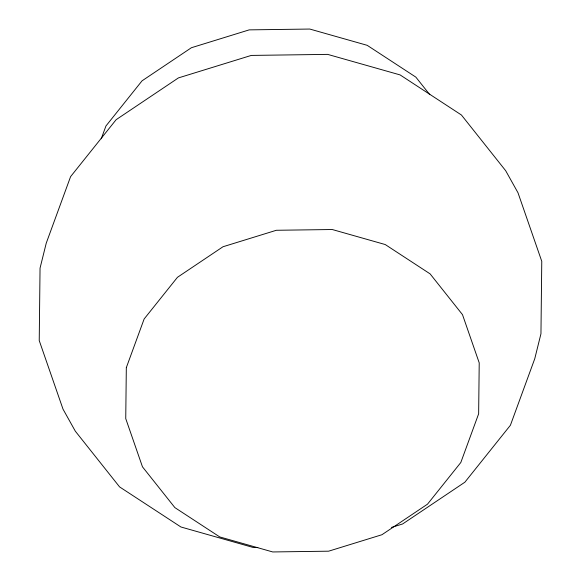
<?xml version="1.0" encoding="UTF-8"?>
<svg xmlns="http://www.w3.org/2000/svg" width="581" height="581" viewBox="0 0 581 581"><rect width="100%" height="100%" fill="white"/><g stroke="black" fill="none" stroke-linecap="round" stroke-linejoin="round"><path stroke-width="0.87" d="M101.261 138.757L105.931 125.997L142.04 80.839L191.41 47.722L249.213 29.871L309.782 29.05L367.199 45.325L415.836 77.113L429.766 94.652M391.463 527.417L402.611 523.975L464.873 482.208L510.408 425.263L534.76 358.717L540.955 333.755L541.768 261.319L517.991 192.761L505.681 170.712L461.416 114.994L400.077 74.905L327.669 54.382L251.282 55.42L178.389 77.919L116.127 119.693L70.591 176.631L46.24 243.178L40.045 268.146L39.232 340.575L63.009 409.133L75.319 431.182L119.584 486.907L180.923 526.989L253.331 547.52L257.826 547.455M126.317 367.657L125.743 418.61L142.468 466.826L174.859 507.598L219.741 536.931L272.721 551.95L328.614 551.187L381.949 534.723L427.507 504.163L460.82 462.498L478.642 413.81L479.216 362.856L462.491 314.641L430.1 273.869L385.218 244.536L332.238 229.517L276.345 230.279L223.01 246.743L177.452 277.304L144.139 318.969L126.317 367.657"/></g></svg>
